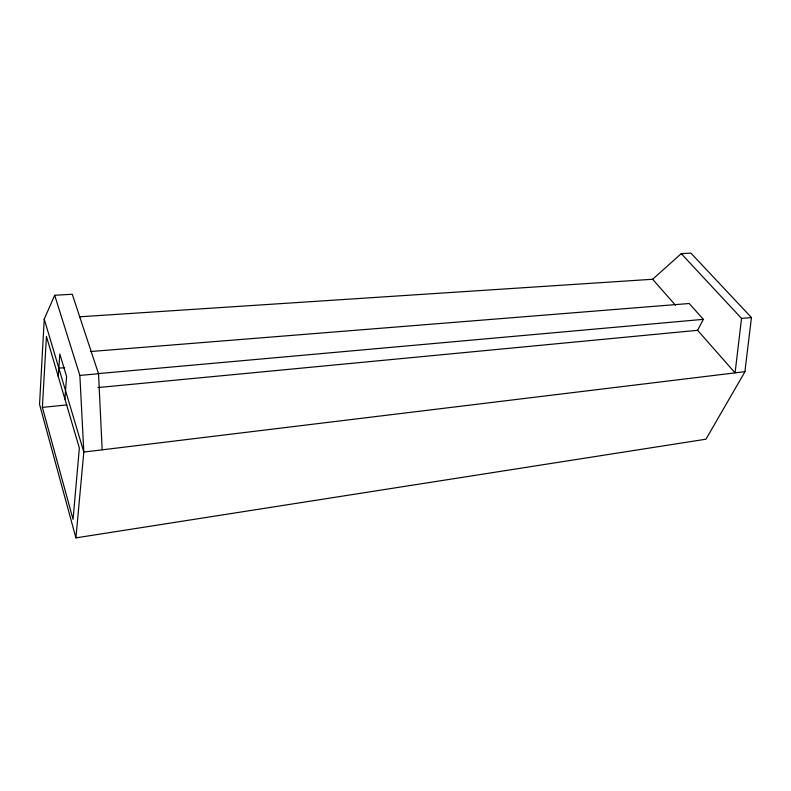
<?xml version="1.0" encoding="UTF-8"?>
<svg xmlns="http://www.w3.org/2000/svg" width="791" height="791" viewBox="0 0 791 791"><rect width="100%" height="100%" fill="white"/><g stroke="black" fill="none" stroke-linecap="round" stroke-linejoin="round"><path stroke-width="1.19" d="M102.177 449.832L98.529 373.748L72.268 294.272L54.688 295.261L44.237 319.119L39.55 404.369L75.916 537.87L705.948 439.203L745.003 371.661L83.816 452.066L75.916 537.87M42.368 407.385L46.432 336.422L79.357 448.022L73.059 519.371L42.368 407.385L66.909 404.903M58.277 376.565L59.8 354.002L66.582 376.447L64.911 399.069M79.397 316.815L652.624 279.263L681.269 253.644L741.543 318.427L735.076 372.868L697.593 330.312L97.866 387.57M744.895 371.681L751.45 317.527L690.919 253.13L681.269 253.644M697.593 330.312L703.367 319.346L689.198 303.507L90.827 351.511M97.896 373.639L703.367 319.346M54.688 295.261L79.861 375.428L98.529 373.748M741.543 318.427L751.45 317.527M58.841 368.171L64.605 367.677M652.624 279.263L675.455 305.188M44.237 319.119L83.816 452.066L79.861 375.428"/></g></svg>
